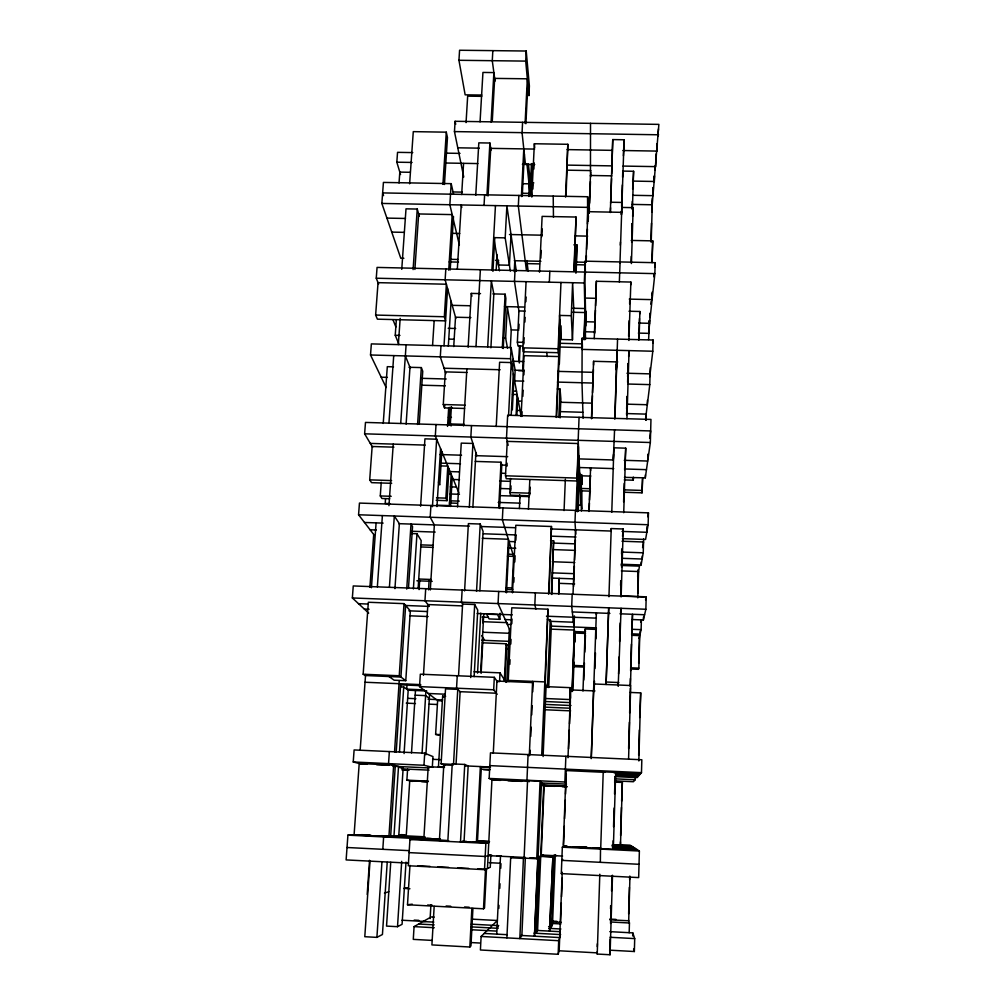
<?xml version="1.0" encoding="UTF-8"?>
<svg xmlns="http://www.w3.org/2000/svg" width="1005" height="1005" viewBox="0 0 1005 1005"><rect width="100%" height="100%" fill="white"/><g stroke="black" fill="none" stroke-linecap="round" stroke-linejoin="round"><path stroke-width="1.5" d="M628.904 340.456L630.864 282.053L596.38 281.274L595.638 305.671M596.354 614.658L596.354 612.874L591.304 757.644M610.324 212.532L612.749 139.582L624.067 139.77L619.959 263.297M612.749 139.582L611.718 174.016M623.804 492.236L642.044 492.839L642.434 479.008M642.044 492.839L642.723 478.079M614.595 780.847L633.414 781.727L635.147 779.767L635.223 777.003M621.04 564.232L641.127 564.961L641.203 562.009M638.678 663.187L639.406 637.044M630.788 669.016L638.514 669.33L638.841 668.137L639.745 635.612L631.994 635.311M645.713 420.278L645.8 417.15M640.16 631.065L640.085 634.155L632.271 633.854M642.245 556.004L642.157 559.031L622.108 558.303M646.001 420.241L646.165 414.123L626.555 413.558M650.938 241.64L651.454 223.135M651.755 212.331L651.83 209.241M651.215 242.054L652.245 204.781L632.208 204.404M632.698 935.957L632.786 932.891L609.796 931.648M639.08 638.464L641.127 629.658L641.391 619.947M641.127 564.961L643.238 552.813L643.627 538.906M624.444 477.35L645.298 477.865L645.386 474.85M647.434 400.329L647.321 404.739L627.258 404.173M648.602 339.577L649.632 320.457M649.72 317.593L649.833 313.296M653.3 187.445L653.074 195.673L632.748 195.297M651.843 262.267L652.735 240.873L631.203 240.434M638.665 755.144L639.343 730.045M639.695 717.495L640.7 692.885L630.022 692.432M652.132 262.644L652.735 240.873M654.506 175.888L654.356 181.478L632.56 181.088M638.841 760.961L640.7 692.885M609.583 950.165L634.356 951.521L634.708 938.607L632.786 932.891M632.421 619.532L643.376 619.959L643.464 617.057M647.735 459.674L647.886 454.147M645.625 418.507L649.783 384.626L650.235 367.742M652.258 293.674L652.094 299.641L629.268 299.113M655.976 156.654L655.712 166.629L623.037 166.076M646.981 526.494L646.818 532.286L622.02 531.431M657.32 143.816L657.119 151.089L622.912 150.524M619.469 844.665L630.072 845.192L639.381 851.034L638.665 877.591L561.305 873.609L562.335 847.165L564.069 845.959L567.109 846.11M615.186 776.614L637.057 777.631L641.479 772.644L641.831 759.767L490.465 752.858L489.159 778.435L493.241 780.169M643.376 619.959L645.863 609.256L646.19 597.045L353.257 585.94L352.353 597.962L368.697 613.113M622.384 538.655L645.574 539.471L648.137 524.736L648.451 512.852L359.451 503.078L358.571 514.774L373.923 534.748M645.298 477.865L650.348 442.514L650.964 419.424L507.663 415.228L506.495 438.13L508.153 445.303M649.72 376.812L652.798 351.235L653.099 340.017L582.146 338.208L581.983 382.754L583.101 418.268M648.665 331.612L654.871 273.624L655.172 262.694L585.149 261.174L584.294 282.983L585.513 339.514M651.793 209.744L658.878 124.381L455.114 121.291L454.461 131.592L463.745 176.993M624.243 479.913L633.238 480.202L633.326 477.111M638.828 340.079L639.456 318.485M639.067 339.451L639.884 311.487L628.992 311.236M630.16 686.327L630.386 678.526M630.612 670.712L631.391 644.167M631.655 634.796L632.509 614.281L630.462 685.171M628.615 748.524L629.381 722.256M629.645 712.985L630.361 688.262M628.59 758.775L630.713 685.523L593.817 683.965L591.216 758.624M637.874 569.923L637.685 576.719L639.469 566.142L621.291 565.476M628.64 913.834L629.394 887.289M629.607 879.476L629.695 876.36M637.698 593.289L638.263 573.29M629.959 876.26L628.703 920.794L609.897 919.789M637.811 597.875L638.552 571.543L621.379 570.915M629.168 932.728L629.444 922.992L628.464 920.077M632.032 209.166L632.271 201.402M632.66 189.003L633.602 171.277L622.786 171.089L622.585 177.257M610.55 908.759L610.651 905.631M620.6 585.45L620.738 580.752M621.567 554.069L621.718 549.371M631.73 231.426L631.969 223.713M632.447 208.299L633.602 171.277M610.06 938.909L610.06 954.75L597.234 954.047L597.209 951.722M610.55 923.444L611.078 906.447M611.555 890.983L612.032 875.518M613.113 840.808L613.314 849.275L600.701 848.647L603.226 771.815L615.701 772.393L613.314 849.275M613.54 826.763L614.118 808.045M614.558 794L615.085 776.84M620.688 596.38L621.165 580.978M621.593 567.109L622.17 548.617M623.615 501.872L624.193 483.455M624.62 469.637L625.726 448.167L613.892 447.803L611.769 512.286M628.615 336.248L629.092 320.783M629.62 303.761L629.758 299.126M631.04 262.632L631.228 256.401M631.655 242.393L632.245 223.7M626.643 408.96L627.019 396.673M627.635 376.712L628.15 363.458M610.06 954.75L612.51 875.317M618.301 683.124L618.201 686.201L621.09 608.301L620.613 612.434M618.59 673.878L619.105 656.943M619.582 641.542L620.16 623.05M621.128 596.92L623.226 528.982L611.228 528.567L611.078 531.494M623.728 512.701L625.726 448.167M626.605 414.839L627.183 396.259M627.61 382.34L628.188 363.76M631.429 263.549L633.163 207.646L621.806 207.432M626.944 418.721L629.042 350.619L628.64 356.411M620.399 841.863L620.487 845.142L622.359 782.154L614.696 781.802M620.588 835.607L621.429 807.467M621.618 801.211L622.359 782.154M597.284 946.622L597.372 943.758M613.352 458.594L613.49 454.461M616.48 363.785L616.279 369.89L617.196 350.305M620.311 245.12L620.412 241.991M621.316 214.304L621.467 211.163M621.618 206.54L622.334 184.97M597.234 954.047L599.809 874.224M606.065 684.154L608.716 607.824L606.103 684.468M608.942 596.756L611.228 528.567M614.784 419.135L616.668 361.901M600.349 862.315L600.538 847.793M614.57 429.876L613.314 459.976L579.031 458.896M614.947 418.369L617.56 339.112M620.098 261.941L619.344 282.016M610.387 212.344L610.538 207.746M610.701 203.148L611.555 178.614M594.169 691.503L594.483 681.063M594.91 668.551L595.463 652.911M595.952 638.841L596.329 627.886M581.581 484.712L581.933 475.528M581.769 490.013L581.192 505.201L578.202 505.1M594.257 338.71L596.38 281.274M591.48 418.457L593.578 361.298L617.686 361.938M594.608 333.409L595.463 310.294M591.631 418.696L592.473 395.694M592.586 392.628L593.44 369.639M588.98 511.47L590.576 467.878L590.626 470.667M589.144 510.841L589.433 503.116M589.546 500.025L590.45 475.302M582.975 691.025L585.249 628.979L596.329 629.419M583.792 680.033L584.42 662.961M584.81 652.094L585.438 635.009M471.76 919.135L497.375 920.505L481.106 936.459L480.415 949.989L558.164 954.285L558.692 940.705L559.685 937.565L520.879 935.441M541.419 782.958L566.456 784.139L564.873 782.003L565.865 756.3M572.172 594.231L571.707 606.404L574.998 635.901L574.76 642.17M575.438 510.389L574.986 522.223L575.815 534.145M579.068 417.314L578.164 440.316L579.822 475.754L590.726 476.106M587.473 224.027L587.649 196.741L382.641 192.91L383.558 195.611M590.513 123.351L590.463 175.888M576.971 478.091L578.315 443.544L507.249 441.371L505.502 475.792L506.256 478.707L577.134 480.993L576.971 478.091L505.502 475.792M575.966 510.967L578.465 446.723M558.164 954.285L559.182 950.78L562.222 872.29L561.305 873.609M573.026 593.829L575.513 529.811M585.877 262.431L587.85 211.678L621.593 212.344M559.986 937.2L560.288 929.424M560.526 923.206L561.318 902.98M561.556 896.749L562.272 878.081M563.566 844.816L564.282 826.361M564.584 818.673L565.3 800.231M565.539 794.076L566.305 774.089M573.579 586.468L574.358 566.33M574.596 560.137L575.375 539.999M586.154 261.89L586.405 255.634M586.644 249.378L587.435 229.027M587.737 221.201L587.912 216.515M576.769 510.754L578.893 455.931M545.778 701.553L570.375 702.608L570.187 687.659L545.564 686.616M588.264 220.133L588.44 215.774M579.169 461.823L578.038 497.437M583.905 339.2L584.935 312.542L572.649 312.254M568.001 757.72L570.614 689.907L594.947 690.938M577.486 511.721L579.307 464.699M584.119 339.866L585.023 316.512M589.005 213.11L590.463 175.473L611.882 175.85M568.591 748.826L569.32 730.07M569.559 723.814L570.338 703.5M570.539 698.261L570.187 687.659M573.692 616.568L573.466 622.233L550.187 621.316M585.111 320.407L585.5 310.181M589.244 213.06L589.445 207.847M589.621 203.198L590.463 181.453M590.639 176.805L590.827 171.981M578.214 511.369L579.697 473.054M574.006 627.007L574.433 615.952M571.983 691.603L574.345 630.06L550.866 629.13M572.234 690.963L574.508 631.555L585.438 631.994M584.433 667.094L573.604 666.654L573.44 665.436L574.684 633.024L585.526 633.464M573.604 666.654L573.78 662.056M574.546 642.145L574.835 634.482M572.9 690.711L573.981 662.521M581.141 475.315L580.526 491.131L581.455 510.955M581.769 474.574L581.242 488.443L590.4 488.744M558.604 593.804L559.232 578.34L558.918 593.867M571.28 315.708L572.624 282.707L573.729 308.259L572.448 339.816L561.28 339.539L559.559 315.419L571.28 315.708L572.448 339.816M564.069 510.565L565.35 479.247M573.83 271.425L576.041 217.042L542.122 216.377L539.509 272.217M574.194 271.237L576.041 217.042M575.827 273.071L576.958 244.906L573.88 244.843M552.913 856.725L549.559 931.12L552.913 856.725L540.69 856.109M576.167 272.619L576.958 244.906M551.456 926.748L554.308 855.67L555.288 854.916L552.511 924.286L551.456 926.748L548.579 926.585M623.414 155.8L624.067 139.77M560.978 325.796L559.345 364.111L558.127 348.773L560.978 282.443M536.745 858.747L540.074 781.187L527.562 780.609L524.082 858.107L536.745 858.747L538.303 857.83M559.848 319.791L558.441 352.705L523.454 351.788L522.851 347.843L526.08 281.651M541.708 754.805L547.939 609.193L511.771 607.799L508.241 680.36L508.982 681.591M548.579 594.169L551.481 526.494L515.791 525.263L512.5 592.799M556.154 417.163L558.742 356.561L524.045 355.657L521.105 416.133M565.576 197.043L567.825 144.293L534.359 143.753L531.796 196.402M545.263 683.124L547.939 609.193M549.119 592.925L551.481 526.494M556.607 417.427L559.044 360.368M566.079 195.837L567.825 144.293M543.102 756.539L546.117 685.498L544.823 681.905L508.241 680.36M547.423 687.382L550.288 619.683L547.411 619.57M551.368 594.181L553.629 540.841L550.539 540.728M558.855 417.201L560.049 389.061L557.285 388.985M543.78 784.013L537.587 930.467L536.067 933.256L539.296 857.24L541.18 856.134L544.207 784.34L540.74 783.875M551.795 594.47L553.629 540.841M548.717 687.558L551.381 624.557L550.288 619.683M560.087 417.866L560.878 399.048L560.049 389.061M621.492 214.756L622.007 202.445L610.563 202.231M529.283 755.785L532.612 681.39M525.351 857.504L521.871 935.504L519.824 938.582L523.429 858.421L525.351 857.504L488.116 855.607M529.937 754.843L530.138 750.233M530.753 736.401L531.168 727.18M531.72 714.882L532.135 705.661M532.75 691.829L533.165 682.609L496.922 681.076L493.279 753.285M616.253 368.395L616.467 363.76M528.09 754.579L526.947 780.219L529.296 781.702M535.364 592.837L534.823 604.985L535.954 609.055M549.333 282.179L549.823 271.275M553.202 196.088L553.466 217.306M506.897 937.866L510.666 857.768L512.927 856.863M528.429 509.359L529.823 479.661M529.786 494.925L530.15 487.174M540.828 258.159L541.18 250.459M541.833 236.602L542.185 228.901M506.507 592.749L509.045 541.507L515.326 541.72M516.118 414.914L517.123 394.538L512.487 394.4M518.706 361.411L519.485 345.77M519.309 363.006L520.15 345.908M516.884 414.939L517.726 397.817M504.309 680.925L506.143 643.765L482.237 642.798M528.894 196.478L529.497 174.33M505.025 680.398L506.771 645.034L506.143 643.765M530.452 183.676L531.431 163.589M506.771 681.93L509.359 628.979M526.896 270.458L527.236 263.624L539.497 263.888M530.916 188.249L532.122 163.677M523.454 351.788L523.605 348.647M523.831 343.961L524.133 337.705M524.899 322.065L525.125 317.366M525.891 301.726L526.118 297.028M507.764 676.842L508.065 670.649M508.744 656.742L509.045 650.562M509.723 636.642L510.025 630.462L498.065 603.578L498.681 591.455M506.545 589.458L512.726 589.696L512.098 587.925L513.63 556.406L507.437 556.18M522.688 370.795L523.743 349.162M496.721 934.135L500.503 856.147M509.824 664.38L510.05 659.695M510.816 644.042L511.043 639.356M511.796 623.716L512.022 619.017M513.819 582.234L514.045 577.561M514.799 561.996L515.1 555.778M515.854 540.213L516.08 535.539M521.859 416.409L522.085 411.786M522.839 396.397L523.14 390.242M523.881 374.852L524.108 370.229M532.901 189.066L533.127 184.455M533.869 169.079L534.17 162.923M497.827 928.52L497.978 925.429M498.807 908.445L498.945 905.367M499.774 888.382L500 883.747M500.741 868.307L500.967 863.672M519.409 508.555L520 496.294M510.339 347.994L511.256 329.904L507.274 306.651L505.641 338.107L507.55 348.346M514.246 271.576L514.799 260.722M425.291 838.233L409.94 839.527L408.281 865.745L484.511 869.664L485.855 843.333L488.757 842.818L462.526 841.512M497.161 694.342L493.681 689.782L494.309 677.32L420.329 674.204L419.55 686.616L436.371 699.694L442.615 699.97M502.94 507.927L502.337 519.723L514.485 559.169M521.155 416.447L510.54 358.71L511.118 347.542L371.348 343.898L370.518 354.991L386.171 387.541M515.037 270.496L514.485 281.387L519.02 311.575M518.856 195.447L518.316 206.05L526.381 270.131M522.587 122.321L522.06 132.647L525.452 164.393M526.218 51.029L529.384 86.041L528.894 95.714L525.703 61.104L526.218 51.029L459.574 50.25L458.946 60.287L465.152 94.834L481.822 95.06M409.965 865.368L407.502 904.751L483.506 908.796L485.516 869.25L477.802 868.86M508.543 415.869L511.256 362.566L499.611 362.252L496.219 426.497M486.495 868.848L484.511 908.043L483.506 908.796M506.884 466.282L507.048 463.179M486.395 613.716L489.121 618.929L499.824 619.344L500.138 613.176M487.463 868.458L491.948 779.629L528.756 781.362M512.625 370.079L513.178 359.149M521.394 196.553L523.793 148.903M525.087 123.401L527.336 78.805L494.674 78.39L492.262 121.366M511.218 415.115L513.304 373.734M522.236 196.415L524.359 154.142M525.891 123.716L527.864 84.533M513.97 377.34L512.336 409.864L511.658 406.497M499.56 681.704L500 672.848L474.021 671.767M511.118 347.542L515.15 370.204L514.623 380.895L523.793 381.146M528.957 495.804L510.54 495.189L509.862 492.55L510.565 478.468M522.675 346.059L517.977 345.934L517.361 342.19L518.932 310.947L525.062 311.098M505.703 592.448L508.354 539.245L482.212 538.316M510.779 490.528L511.005 485.867M518.831 328.874L519.057 324.213M481.119 673.363L483.016 637.685M510.339 271.099L505.188 237.858L506.884 205.837L516.306 271.199M434.173 906.372L431.911 944.914L469.838 947.012L471.86 908.382M472.928 908.42L470.956 945.906L469.838 947.012M502.312 348.069L505.138 294.189L492.827 293.9M477.438 842.039L481.357 767.066L480.365 766.576L476.395 842.203L477.438 842.039L472.853 841.813M503.241 348.509L505.867 298.41L505.138 294.189M511.017 234.554L509.422 265.232L498.467 264.993L498.631 261.928M498.681 507.487L501.018 462.225L475.239 461.408M499.535 508.442L501.771 465.064L501.018 462.225M470.692 677.558L474.687 604.533L462.602 604.068L458.556 675.498M492.927 271.375L494.724 238.65M476.546 591.367L480.227 524.032L468.393 523.618L464.586 590.915M490.905 347.78L493.832 293.925L491.319 280.847L487.689 346.926M474.134 676.641L477.739 610.06L474.687 604.533M496.156 270.395L496.998 254.768M479.862 590.827L483.078 531.406L480.227 524.032M477.538 673.124L480.767 613.1M482.89 622.899L483.229 616.643M480.654 672.157L483.757 613.741M456.069 763.901L460.127 691.679L496.307 693.236M488.053 195.925L490.742 148.351M472.865 507.236L475.918 452.715M464.75 764.453L460.478 842.064L464.059 841.587L468.167 765.998L464.75 764.453L452.237 763.875L447.828 841.424M491.91 269.981L495.452 205.61M457.25 675.762L456.546 688.199L460.541 692.081M462.137 590.073L461.446 602.158L462.928 604.595M471.496 425.592L470.843 437.049L476.885 455.692M475.993 346.625L480.377 269.729M484.033 205.397L484.636 194.807M492.839 50.639L492.274 60.689L495.05 81.154M469.31 507.362L472.928 443.469L461.257 443.117L457.526 506.96M486.935 195.573L489.9 143.024L478.82 142.848L475.754 195.359M491.093 122.032L493.882 72.586L482.94 72.435L480.051 121.869M450.516 506.457L452.275 476.898M439.775 767.255L438.469 766.777L442.652 696.113L445.655 696.251M430.102 918.658L430.919 904.839M441.12 763.838L445.529 688.852L457.765 689.38L453.506 764.403L441.12 763.838L445.115 765.383M463.556 425.819L466.885 368.835M468.142 347.177L471.282 293.397L480.516 293.611M434.185 917.113L431.183 916.949L414.073 926.623L413.281 939.374L431.962 940.404M432.715 767.33L423.972 765.27L424.713 753.185L354.112 749.944L353.232 761.978L361.976 764.202M425.894 754.805L429.625 693.814M447.539 426.396L448.682 407.741M461.672 194.53L463.569 163.476M466.056 122.61L467.664 96.141L481.759 96.342M457.325 269.214L461.245 204.957L461.785 207.445M448.984 424.851L450.014 407.879M453.732 346.537L455.516 317.216L470.868 317.593M436.183 500.302L447.037 500.666L445.868 498.141L447.803 466.119L440.039 465.868M451.107 425.982L450.353 423.947L451.396 406.761M447.037 500.666L448.946 468.87M432.351 766.652L432.954 756.589L424.713 753.185M439.964 735.258L435.617 734.416L437.627 700.673L442.275 700.874M632.635 216.339L633.163 207.646M425.705 588.691L424.952 600.764L428.708 605.663M430.944 505.49L430.203 517.236L434.348 524.899L430.303 589.985M436.032 424.537L435.316 435.969L458.883 492.839M440.994 345.72L440.291 356.85L445.893 373.621M445.818 268.951L445.14 279.805L455.843 318.409M403.859 258.298L400.769 258.235L381.85 203.437L383.42 182.42L451.182 183.651L449.863 204.744L459.373 245.057M432.439 506.658L436.66 439.21L424.939 438.846L420.593 506.219M444.336 316.751L446.371 284.227L378.043 282.656L375.631 315.068L377.415 319.175L445.567 320.871L444.336 316.751L375.631 315.068M428.532 589.835L429.11 580.526M423.457 675.247L427.866 604.558L462.174 605.889M444.009 345.795L447.577 288.586M448.72 270.182L452.187 214.605L418.67 213.952L414.889 269.428M450.19 270.006L453.506 216.477M436.974 506.595L440.554 448.619M464.549 408.47L444.512 407.892L443.28 404.525L445.303 371.875L466.936 372.478M422.05 753.411L425.906 691.025M441.811 451.647L439.763 484.9L438.482 482.111M444.512 407.892L444.7 404.801M448.318 346.172L451.082 301.249M398.759 835.997L403.168 767.858L388.546 763.624L389.35 751.564M404.085 753.562L408.193 690.196L403.734 687.018L400.957 686.905M432.565 345.494L434.16 320.771M442.929 184.392L446.295 132.17L413.281 131.642L409.625 183.789M418.143 588.126L421.183 540.59L416.962 533.743L411.321 533.542M444.449 184.493L447.464 137.559L446.295 132.17M390.731 862.303L386.536 926.095L397.515 926.685L401.699 861.323M412.427 781.425L406.887 780.144L407.59 769.152M419.072 589.596L419.675 580.274M406.158 837.19L409.739 780.797L427.904 781.664M411.51 752.933L415.467 690.573M406.007 862.102L402.075 924.324L397.515 926.685M630.675 284.968L630.864 282.053M404.023 603.641L410.329 610.877L405.781 680.687L399.236 675.762L404.023 603.641L368.345 602.259L363.157 674.242L365.142 675.511L400.92 677.031L405.631 605.487M387.214 862.34L382.44 934.499L376.9 937.376L364.79 936.71L370.003 861.134M394.538 751.79L399.249 680.599M406.724 589.093L411.007 524.095L412.54 526.57L408.495 587.975M417.59 424.449L421.334 367.591L408.96 367.265M395.304 765.584L390.631 836.499L377.114 835.821M396.184 752.381L400.631 684.82L399.048 683.689M419.248 424.349L422.741 371.26L421.334 367.591M393.96 836.298L398.52 766.514M399.475 751.941L403.734 687.018M407.025 684.468L406.724 689.154L423.909 689.882M413.382 588.955L416.962 533.743M394.94 588.641L399.362 523.68L394.324 516.005L389.412 587.309M406.12 424.097L409.977 367.29M376.9 937.376L381.963 861.75M382.805 849.313L383.634 836.926L406.183 835.532L398.658 835.155M367.189 894.425L369.551 860.28M400.694 423.482L406.108 344.803M413.093 269.591L417.251 209.053L406.007 208.839L401.749 269.34M389.689 498.731L381.938 498.48L380.279 495.942L381.247 482.262M377.352 586.857L382.39 515.603M388.948 423.13L393.721 355.607M398.621 343.522L395.241 335.281L396.347 319.653M385.531 498.744L385.204 503.43L389.89 503.593M398.332 344.602L400.178 318.384M388.948 505.691L393.257 444.11M353.948 834.866L347.918 835.142L346.122 859.916L408.57 863.107M400.543 174.531L396.824 162.194L397.54 152.345L412.754 152.597M369.903 587.297L373.709 534.484M399.035 182.973L399.814 172.106L410.329 172.295M371.435 587.749L376.096 522.876M383.232 423.419L387.302 366.674L393.495 366.838M360.167 750.22L365.594 674.518M372.629 447.313L364.627 433.821L365.481 422.427L650.65 430.944L649.632 438.281M378.596 284.038L376.259 278.222L377.063 267.418L654.871 273.624M391.686 483.317L371.536 482.651L369.702 479.862L372.152 446.496L393.91 447.162M639.657 314.1L639.884 311.487M651.717 204.04L652.258 198.06M652.798 192.068L653.2 187.583M653.727 181.767L654.242 176.013M654.758 170.197L655.172 165.687M655.712 159.657L656.24 153.79M656.755 148.062L657.144 143.765M657.798 136.391L658.476 128.891M622.547 536.293L623.226 528.982M648.753 323.572L649.054 320.645M650.8 304.176L651.077 301.525M651.742 295.219L652.057 292.204M653.69 276.727L654.016 273.611M654.682 267.38L655.172 262.694M633.238 480.202L633.514 477.639M652.735 343.107L653.099 340.017M642.597 547.599L643.539 541.997L621.995 541.23M647.798 516.771L648.451 512.852M640.637 622.12L641.165 619.746M645.549 599.935L646.19 597.045M562.725 859.388L561.82 860.368L639.029 864.287M542.072 855.607L543.366 854.84M407.502 904.751L412.264 904.186M484.511 869.664L490.264 867.302L490.892 854.79L485.176 856.474L409.11 852.617M500.503 856.235L501.344 855.959L496.746 855.72M384.438 893.118L388.797 891.699M458.946 60.287L525.703 61.104M454.461 131.592L658.602 134.783M457.778 147.81L479.272 148.162M490.025 148.338L534.622 149.079M567.071 149.607L612.02 150.348M446.283 153.149L460.026 153.388M396.824 162.194L412.075 162.446M445.655 163.024L477.84 163.576M522.386 164.343L534.735 164.556M567.197 165.109L612.158 165.888M566.707 170.172L590.877 170.586M530.703 182.847L533.818 182.91M522.851 183.714L529.019 183.827M453.029 191.955L462.25 192.131M522.374 193.249L528.555 193.362M381.85 203.437L587.234 207.369M386.912 218.11L405.455 218.474M391.749 232.105L404.111 232.356M451.986 233.336L459.737 233.499M509.472 234.529L542.235 235.195M575.111 235.874L587.649 236.137M505.188 237.858L493.694 237.62L499.498 270.86M450.378 259.315L458.154 259.491M495.528 260.308L498.694 260.37M514.284 260.71L540.904 261.3M576.041 262.066L585.023 262.255M449.16 261.916L458.494 262.117M576.292 264.704L585.5 264.905M376.259 278.222L584.294 282.983M595.865 298.322L585.249 298.07L584.847 308.522L572.737 308.234M452.225 305.332L470.214 305.759M504.51 306.588L524.51 307.065M585.739 321.738L595.073 321.977M638.665 323.045L649.557 323.321M448.192 328.308L455.667 328.497M511.269 329.904L518.806 330.092M594.709 332.002L585.35 331.763L586.116 311.751L586.179 314.691M638.363 333.095L649.28 333.371M395.241 335.281L399.952 335.406M502.864 338.044L505.641 338.107M449.398 339.112L453.996 339.238M517.361 342.19L523.542 342.353M559.031 343.27L582.184 343.861M558.742 346.989L582.247 347.604M522.851 347.843L558.127 348.773M581.707 349.376L652.798 351.235M370.518 354.991L510.54 358.71M512.613 361.247L523.68 361.536M444.084 368.219L500.163 369.74M515.15 370.204L524.309 370.456M557.901 371.373L593.138 372.327M626.957 373.244L650.072 373.873M518.53 370.644L523.228 370.77M381.197 377.202L387.39 377.377M421.409 378.307L446.182 378.998M557.448 382.076L592.749 383.056M628.175 384.036L649.783 384.626M421.899 385.191L445.328 385.845M513.404 391.121L516.507 391.209M518.316 401.045L521.457 401.133M559.622 402.226L591.845 403.156M443.28 404.525L465.039 405.153M448.984 407.502L452.024 407.603M516.922 410.367L520.05 410.455M559.911 411.61L582.913 412.289M448.393 417.289L451.433 417.377M450.353 423.947L464.335 424.361M364.627 433.821L650.348 442.514M370.317 443.406L425.178 445.102M439.914 454.536L461.534 455.215M475.39 455.654L507.739 456.659M624.256 460.315L647.697 461.044M440.378 463.117L460.491 463.757M500.515 465.026L506.671 465.215M579.433 467.526L613.728 468.619M624.645 468.958L646.479 469.662M450.077 471.584L459.31 471.885M500.879 473.217L505.502 473.368M448.067 474.159L451.182 474.26L449.31 505.59L436.798 505.176M577.812 480.955L580.915 481.056L582.134 508.832M453.356 479.498L459.524 479.699M499.611 481.006L510.402 481.345M369.702 479.862L391.586 480.578M624.005 489.85L642.371 490.453M581.342 490.842L590.438 491.144M450.328 486.847L456.484 487.048M499.774 488.48L510.59 488.832M509.862 492.55L529.962 493.216M450.227 493.983L459.473 494.284M499.824 495.628L529.107 496.608M380.279 495.942L391.209 496.307M436.497 497.827L445.868 498.141M451.496 500.854L459.247 501.118M498.204 502.425L520.037 503.153M449.423 503.002L457.124 503.254M358.571 514.774L648.137 524.736M364.488 522.474L383.119 523.115M398.646 523.655L469.461 526.118M481.244 526.532L515.465 527.726M550.878 528.957L611.166 531.055M370.116 529.798L376.31 530.012M411.899 531.268L435.19 532.085M483.48 533.781L516.13 534.924M551.443 536.168L576.016 537.022M552.964 543.064L574.923 543.843M420.806 544.861L433.23 545.3M507.952 547.976L515.779 548.253M552.951 549.584L575.45 550.388M621.655 552.047L643.238 552.813M420.655 546.946L432.941 547.386M508.329 554.207L513.015 554.371M552.285 561.732L574.797 562.549M552.31 572.863L574.056 573.667M551.481 578.051L574.282 578.893M558.981 583.327L574.609 583.918M418.595 579.006L430.957 579.47M416.887 580.764L432.213 581.342M505.867 587.686L512.098 587.925M621.077 595.877L644.004 596.744M352.353 597.962L645.863 609.256M358.509 603.666L367.73 604.03M404.663 605.45L429.286 606.404M572.322 611.945L609.909 613.402M619.985 613.791L644.594 614.746M364.35 609.08L369.049 609.269M408.847 610.826L427.389 611.543M477.187 613.49L512.249 614.846M546.469 616.191L596.405 618.138M486.621 614.143L497.576 614.57L499.824 619.344M482.136 617.12L488.304 617.359M409.701 615.801L428.117 616.53M505.176 619.545L511.382 619.796M483.191 621.706L507.311 622.648M507.311 624.369L510.414 624.494M550.74 626.09L595.865 627.861M631.756 629.281L641.127 629.658M482.639 632.22L509.811 633.301M481.609 640.235L508.907 641.341M505.754 644.984L508.869 645.122M506.093 648.627L509.146 648.753M573.44 665.436L584.332 665.888M631.052 667.823L638.841 668.137M606.279 682.018L618.791 682.546M363.157 674.242L399.236 675.762M405.781 680.687L394.136 680.197L388.973 676.528M365.041 682.244L420.768 684.619M400.631 684.82L420.643 685.674M419.55 686.616L493.681 689.782M408.193 690.196L426.786 690.988M428.381 693.488L445.202 694.204M545.062 698.5L569.722 699.555M415.178 695.171L425.618 695.611L429.349 698.412M408.269 698.362L415.856 698.689M428.017 699.216L437.162 699.606M544.898 704.392L570.991 705.523M543.969 707.093L570.036 708.224M406.259 703.148L415.454 703.55M429.248 704.153L436.924 704.48M544.509 709.731L570.601 710.862M435.617 734.416L440.278 734.63M432.615 759.315L440.441 759.667M489.812 765.622L641.479 772.644M452.941 765.295L443.808 764.88L439.411 840.343L446.886 840.507M465.114 765.86L489.523 766.991M604.771 772.342L566.167 770.559L563.227 846.549L600.651 848.421M614.042 772.77L640.286 773.988M481.37 767.066L490.44 767.481M353.232 761.978L423.972 765.27M616.103 774.189L639.155 775.27M438.469 766.777L444.562 767.066M444.298 767.456L428.218 766.715L423.871 838.346L439.486 839.137M481.056 769.177L490.139 769.591M616.166 775.458L638.075 776.476M361.134 763.988L367.353 764.277M376.674 764.717L389.098 765.295M483.506 769.692L489.498 769.968M392.917 766.25L429.198 767.946M400.028 767.72L403.168 767.858M402.151 768.888L429.06 770.144M614.834 778.825L635.147 779.767M402.905 769.616L408.922 769.905M401.9 769.905L408.834 770.232M614.57 782.104L620.65 782.393M489.159 778.435L564.873 782.003M492.839 780.006L500.452 780.37M508.053 780.722L521.733 781.362M541.193 784.202L544.207 784.34M542.989 784.892L566.343 785.985M543.831 785.508L566.807 786.588M542.725 785.734L554.886 786.312M562.348 786.664L567.034 786.89M406.887 780.144L428.394 781.161M421.648 781.626L427.653 781.903M612.749 844.753L620.487 845.142M401.02 834.64L404.161 834.803M611.995 845.167L631.605 846.147M401.661 835.142L404.676 835.293M398.696 835.482L425.027 836.801M612.171 846.147L633.276 847.202M361.511 834.665L370.782 835.13M381.599 835.67L424.964 837.843M612.409 847.215L635.11 848.346M357.579 834.841L369.601 835.444M426.811 838.308L431.346 838.534M437.389 838.836L440.416 838.987M478.28 840.884L488.907 841.411M476.96 841.009L489.536 841.637M347.918 835.142L439.826 839.74M477.413 841.625L488.38 842.177M579.257 846.725L586.857 847.102M612.736 848.396L637.132 849.614M462.162 841.273L466.747 841.499M563.504 846.348L566.606 846.499M572.787 846.813L586.694 847.517M592.887 847.818L600.613 848.207M414.826 839.112L448.707 840.808M409.94 839.527L485.855 843.333M562.335 847.165L639.381 851.034M553.629 855.356L556.695 855.519M540.891 854.991L562.574 856.084M537.637 856.247L552.549 857.001M347.027 847.504L409.349 850.657M489.058 855.33L492.123 855.494M530.024 857.73L537.788 858.132L534.459 936.183L541.519 782.292L540.074 781.187M510.666 857.768L523.429 858.421M489.221 862.679L500.151 863.232M417.678 865.77L430.014 866.398M437.715 866.8L448.506 867.353M457.765 867.83L468.556 868.383M405.116 887.93L408.206 888.093M403.709 888.407L409.927 888.734M427.627 905.015L432.238 905.254M446.082 905.995L450.692 906.234M464.524 906.975L469.134 907.226M609.796 919.085L616.015 919.412M611.128 922.012L629.444 922.992M552.31 921.108L556.984 921.359M551.971 921.861L561.355 922.364M551.594 923.432L560.953 923.934M414.198 920.103L418.821 920.354M402 920.228L425.266 921.485M423.042 921.547L433.846 922.125M471.32 924.16L498.706 925.63M548.692 928.344L560.878 928.997M418.67 924.022L434.147 924.864M471.282 926.874L497.651 928.306M536.607 930.416L559.986 931.673M414.073 926.623L434.261 927.716M471.559 929.751L496.483 931.095M534.032 933.143L560.639 934.587M609.972 937.263L634.708 938.607M484.184 933.444L507.299 934.7M481.106 936.459L558.692 940.705M470.88 942.539L480.227 943.054M559.182 950.78L597.221 952.878M442.652 696.113L443.896 697.156M494.309 677.32L497.764 682.295M500 672.848L505.992 682.282M481.747 635.612L484.636 640.361M565.363 769.127L566.431 771.011M405.342 355.921L410.442 368.408M392.98 319.728L395.895 326.989M633.59 948.971L634.356 951.521M417.251 209.053L419.349 216.276M471.282 293.397L471.935 296.211M519.635 494.736L520.289 497.563M451.182 183.651L453.582 194.241M455.114 121.291L455.705 124.281M489.9 143.024L491.018 150.185M526.846 260.521L528.14 271.061M546.758 352.391L547.21 356.675M526.922 163.752L530.276 195.774M528.429 163.928L531.821 197.03M534.359 143.753L534.723 147.748M585.249 628.979L585.413 631.969M581.493 475.466L581.857 484.397M582.146 338.208L582.41 347.466M584.722 272.054L585.815 325.884M585.149 261.174L585.387 273.636M593.817 683.965L593.855 686.352M587.649 196.741L587.975 221.326M593.578 361.298L593.603 365.029M393.659 765.106L388.922 836.6L354.087 834.866L359.212 763.499L393.659 765.106"/></g></svg>
